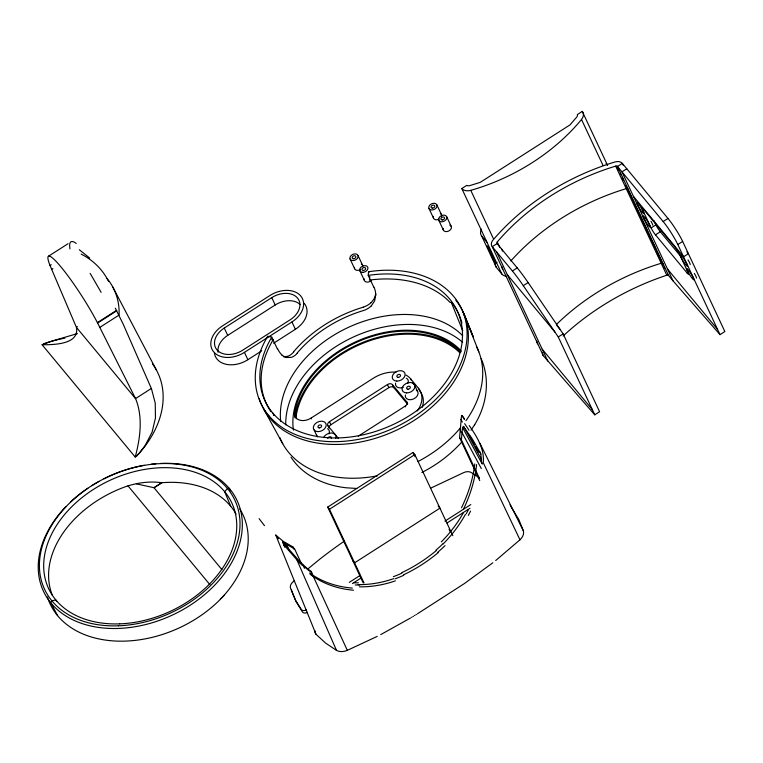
<?xml version="1.0" encoding="UTF-8"?>
<svg xmlns="http://www.w3.org/2000/svg" width="763" height="763" viewBox="0 0 763 763"><rect width="100%" height="100%" fill="white"/><g stroke="black" fill="none" stroke-linecap="round" stroke-linejoin="round"><path stroke-width="1.14" d="M375.701 295.119L374.69 300.775L371.171 306.116M460.251 429.979L461.272 432.335M479.498 478.506L461.357 439.774L462.512 427.967M464.486 418.696L461.567 415.32L459.574 437.628L479.727 480.652M368.214 275.405L368.539 271.742A110.94 79.133 -25.1 0 1 464.781 351.743A110.94 79.133 -25.1 0 1 324.876 441.319A110.94 79.133 -25.1 0 1 267.708 336.302L271.762 337.16A106.124 75.69 -25.1 0 0 326.459 437.609A106.124 75.69 -25.1 0 0 460.28 351.924A106.124 75.69 -25.1 0 0 368.214 275.405L373.756 287.069M375.806 294.06L374.08 298.924L371.114 302.73M135.223 457.037C140.239 438.277 143.12 417.275 135.661 398.791L76.434 327.365C79.695 344.523 53.572 344.809 42.089 344.733L135.223 457.037L139.276 453.165L145.113 445.563L152.104 432.106L155.461 417.895L155.232 403.141L151.484 388.777L123.205 324.18L115.318 308.176M470.561 511.124L468.329 515.454M468.482 509.522L466.26 513.785M474.538 424.829L474.729 424.552C486.727 405.048 490.475 380.117 481.205 358.744M471.019 430.198L474.729 424.552M47.411 596.914A106.21 75.585 -24.1 0 0 119.677 641.168A106.21 75.585 -24.1 0 0 220.526 599.117L224.112 595.283M221.442 598.182L220.288 598.831M461.701 442.111C450.494 454.624 436.827 464.886 421.863 472.488M221.547 598.058L221.613 597.992A106.191 75.747 -25.1 0 0 239.84 509.064M294.356 580.633L292.734 582.102A7.716 5.503 -25.1 0 0 290.493 588.12L296.092 601.625L302.529 612.069A3.853 2.747 -25.1 0 0 307.441 612.346M512.383 509.007L518.764 519.412L523.342 530.79A11.569 8.25 -25.1 0 1 519.965 539.803L495.692 560.538M282.51 542.016L300.002 561.835L307.737 569.045L319.754 559.212A370.227 264.065 -25.1 0 1 344.571 540.967M492.86 562.779L464.152 583.724L417.409 613.805M77.349 326.564L76.357 327.203L50.043 265.543L51.216 264.713M51.674 269.358L52.876 268.586M42.089 344.733L50.12 341.652L77.425 333.565M151.351 388.462L135.556 398.582L97.397 322.615L116.529 310.369M97.616 323.045L116.768 310.779M99.8 327.403L119.095 315.052A101.899 72.685 -25.1 0 0 106.954 278.39A125.418 86.438 -39.7 0 0 81.193 254.127M224.265 328.042L271.771 297.627A19.876 14.173 -25.1 0 1 297.56 298.085A19.876 14.173 -25.1 0 1 290.159 319.802L242.653 350.217A19.876 14.173 -25.1 0 1 216.864 349.759A19.876 14.173 -25.1 0 1 224.265 328.042L227.708 335.386A19.876 14.173 -25.1 0 0 218.084 352.277M227.708 335.386L275.214 304.971A19.876 14.173 -25.1 0 1 300.107 304.475M506.26 276.254A9.642 6.877 -25.1 0 1 501.854 274.041L461.806 188.537L466.746 185.371A3.853 2.747 -25.1 0 0 469.874 185.581L480.232 182.367L569.951 124.922L576.599 117.244A3.853 2.747 -25.1 0 0 577.333 114.564L582.283 111.398L607.558 165.361L606.041 163.54M244.437 352.363L291.943 321.948A23.729 16.929 -25.1 0 0 300.784 296.025A23.729 16.929 -25.1 0 0 269.988 295.481L222.481 325.896A23.729 16.929 -25.1 0 0 213.64 351.819A23.729 16.929 -25.1 0 0 244.437 352.363L247.88 359.707L261.728 350.837M273.602 343.236L295.376 329.292A23.729 16.929 -25.1 0 0 304.227 303.369M497.075 243.588L492.24 246.678L543.304 355.682L594.768 414.834L599.594 411.743L563.113 333.86L528.12 282.558A38.56 4.921 57.4 0 0 517.228 267.889L497.075 243.588A1.927 1.373 -25.1 0 1 497.257 241.947A188.432 134.402 -25.1 0 1 615.665 166.124A1.927 1.373 -25.1 0 1 617.496 166.477L663.161 221.547A19.275 2.461 57.4 0 1 677.811 244.541L720.014 334.642L724.85 331.543L682.647 241.442A19.275 2.461 57.4 0 0 667.997 218.456L622.331 163.387A7.716 5.503 -25.1 0 0 615.007 161.975A194.222 138.532 -25.1 0 0 492.955 240.116A7.716 5.503 -25.1 0 0 492.24 246.678L512.402 270.979A38.56 4.921 57.4 0 1 523.284 285.658L558.278 336.96L594.768 414.834M626.785 168.766L621.959 171.856L673.023 280.86L720.014 334.642M495.797 262.997L488.988 248.471L487.118 245.886L494.472 261.69L495.912 263.55L496.999 262.224M512.402 270.979L517.228 267.889M460.461 351.886A93.744 66.867 -25.1 0 0 365.487 338.667A93.744 66.867 -25.1 0 0 294.728 412.793A11.569 8.25 -25.1 0 0 299.468 420.089A11.569 8.25 -25.1 0 0 311.027 418.105L373.212 378.295A28.918 20.63 -25.1 0 1 396.026 372.163M523.284 285.658L528.12 282.558M328.987 427.919L328.033 425.888A3.853 2.747 -25.1 0 1 329.473 421.672L387.442 384.552A3.853 2.747 -25.1 0 1 392.449 384.638L406.717 401.843L407.7 403.951M329.006 427.728A3.853 2.747 -25.1 0 1 330.904 424.733L388.872 387.614A3.853 2.747 -25.1 0 1 393.88 387.699L407.394 403.999M651.087 227.956L642.494 209.606A5.78 0.734 57.4 0 1 643.447 209.157L675.102 247.336A5.78 0.734 57.4 0 1 679.499 254.232L688.092 272.582A5.78 0.734 57.4 0 1 687.139 273.03L655.484 234.851A5.78 0.734 57.4 0 1 651.087 227.956L655.922 224.866L654.005 220.784M663.161 221.547L667.997 218.456M655.484 234.851L660.31 231.761L681.416 257.207M358.295 436.14L405.277 406.059A3.853 2.747 -25.1 0 0 406.717 401.843M677.811 244.541L682.647 241.442M558.278 336.96L563.113 333.86M687.139 273.03L689.075 271.79M363.207 582.894L327.699 507.09L413.05 452.449L414.834 454.595L452.821 535.693M363.999 582.932L329.482 509.245L414.834 454.595M349.282 582.379L360.241 575.359M444.896 521.158L470.79 504.572M352.42 583.552L361.385 577.81M447.042 522.97L469.951 508.301M48.613 256.13L68.098 243.683M415.94 614.711L416.426 614.406M414.462 615.617L414.958 615.312M412.993 616.523L413.479 616.218M411.505 617.42L412.001 617.114M410.523 618.011L380.737 634.597M430.847 488.091L463.923 472.497A7.716 5.503 -25.1 0 1 471.124 472.459L479.002 477.514M377.218 636.39L347.318 650.343A11.569 8.25 -25.1 0 1 336.521 650.4L325.601 643.095L316.006 634.272L275.729 535.044L278.161 537.991M52.437 595.483A100.611 71.598 -24.1 0 1 124.359 487.118C136.243 482.845 149.233 480.938 161.794 482.731A100.411 71.617 -25.1 0 1 236.034 513.966M287.327 356.369L283.588 356.874M463.265 426.288L472.049 438.544L480.948 453.985M358.429 582.827L354.003 582.818M359.707 585.002L355.224 584.973M356.741 488.463L346.488 487.815C325 485.554 303.016 475.807 291.008 457.151M136.339 483.847L154.002 487.719L221.957 569.665M272.048 339.726L273.059 339.926L277.312 348.815M272.048 339.707L273.059 339.926A106.124 75.69 -25.1 0 0 271.046 411.801M302.091 564.935L294.652 549.045L292.868 546.899L283.321 541.377L275.805 535.13M294.652 549.045L283.55 542.541M307.737 569.045L311.085 571.249L311.962 573.166M79.323 249.749L89.643 258.008M281.9 355.176L286.077 357.513L291.065 357.399A15.107 8.355 -66.5 0 0 297.246 353.288M277.389 536.723L278.237 538.716M283.521 544.458L299.601 562.941L311.562 572.641L347.318 650.343M686.872 251.876L688.388 253.707L683.553 256.797L633.433 196.358M667.472 269.015L717.592 329.454M623.333 165.533L622.331 163.387L617.496 166.477L668.56 275.481L673.023 280.86M556.818 325.429L559.861 329.091M481.567 229.119A9.642 6.877 -25.1 0 0 481.653 235.958L487.08 242.5M507.252 274.566L555.025 332.182M481.653 235.958L496.436 267.498L501.854 274.041M542.216 349.216L592.336 409.655M459.574 437.628L461.357 439.774M406.135 375.119A28.918 20.63 -25.1 0 1 410.742 378.953L418.477 388.281L419.908 391.343A28.918 20.63 -25.1 0 1 422.292 407.27M412.878 382.864L414.29 384.562M438.143 506.031L439.927 508.177L354.576 562.827L352.792 560.671M328.033 425.888L338.543 438.563M327.699 507.09L329.482 509.245M127.965 485.84L209.911 584.668M469.207 425.563C476.837 436.522 484.6 448.701 483.265 462.702L519.965 539.803M282.73 443.713L263.473 408.682M462.311 415.711L464.39 419.583M510.065 504.81L512.145 508.692M460.89 419.326L462.349 422.053M469.674 435.702L474.548 444.8M475.53 446.622L478.458 452.087M463.799 426.584L481.634 459.87M462.616 427.509L481.882 463.446M462.016 432.535L481.329 468.587M112.466 286.43L156.529 370.293M106.954 278.39L108.613 281.537M56.662 601.587L55.756 599.871L51.96 600.882A1.85 1.268 -39.7 0 0 50.987 603.085L57.578 615.646M479.86 443.169L523.342 530.79M479.956 451.982C481.93 455.797 480.576 460.394 482.254 464.133M616.981 166.191L618.965 170.416M620.281 173.23L620.939 174.641M622.255 177.455L623.571 180.268M625.994 185.419L627.3 188.223M628.178 190.082L631.669 197.55M632.107 198.485L636.476 207.813M636.914 208.747L638.669 212.476M639.098 213.411L642.599 220.879M643.037 221.804L644.783 225.543M645.221 226.477L653.967 245.133M654.396 246.067L656.151 249.797M656.59 250.731L660.081 258.199M660.52 259.134L660.882 259.897M661.235 260.669L661.597 261.432M661.96 262.205L662.322 262.968M662.675 263.74L663.4 265.276M664.115 266.812L664.84 268.347M615.665 166.124L666.786 275.243A1.936 1.249 -26.4 0 1 668.56 275.481M582.283 111.398A9.642 6.877 -25.1 0 1 581.501 119.467L603.028 165.418M501.529 248.957L502.54 251.103M497.257 241.947L499.889 247.574M493.308 238.457L470.781 190.359A9.642 6.877 -25.1 0 1 461.806 188.537M496.703 252.057L547.767 361.061M446.679 216.702A4.34 3.09 -25.1 0 1 441.758 221.804A4.34 3.09 -25.1 0 1 439.698 216.854A4.34 3.09 -25.1 0 1 446.679 216.702L451.267 226.497M436.875 204.875A4.34 3.09 -25.1 0 1 431.953 209.978A4.34 3.09 -25.1 0 1 429.893 205.028A4.34 3.09 -25.1 0 1 436.875 204.875L441.462 214.661M438.744 220.211L443.332 229.997M428.94 208.375L433.527 218.17M368.539 271.742L368.939 272.61M358 255.462A4.34 3.09 -25.1 0 1 353.078 260.565A4.34 3.09 -25.1 0 1 351.018 255.624A4.34 3.09 -25.1 0 1 358 255.462L362.587 265.257M414.128 384.094L417.332 390.933M410.742 378.953L411.371 380.298M359.84 270.731L364.428 280.517M350.064 258.972L354.652 268.757M405.277 406.059L405.63 406.822M392.449 384.638L393.88 387.699M387.442 384.552L388.872 387.614M413.05 452.449L415.053 456.732M449.054 529.312L450.046 531.43M291.943 321.948L295.376 329.292M271.771 297.627L275.214 304.971M329.473 421.672L330.904 424.733M311.027 418.105L311.39 418.877M271.762 337.16L273.059 339.926M314.137 430.008L317.341 436.846A6.753 4.816 -25.1 0 1 316.54 434.71M267.708 336.302L268.032 336.998M294.728 412.793L296.168 415.854A11.569 8.25 -25.1 0 0 296.311 418.753M272.534 412.697L273.106 413.908M273.507 414.776L273.831 415.463A106.124 75.69 -25.1 0 1 273.469 415.015M268.509 415.272L269.816 418.067M292.868 546.899L293.86 549.017M297.036 560.223L336.521 650.4M303.149 565.192L304.504 568.282M230.416 490.8L229.568 488.74A1.85 1.268 -39.7 0 0 227.46 488.52L224.684 491.715L230.703 506.212M464.419 315.109L478.821 351.867M286.831 544.696L288.939 549.894M285.047 542.55L286.316 545.659M283.254 542.35L285.028 546.737M282.815 542.464L284.704 547.138M462.769 330.856L451.105 301.948A106.124 75.69 -25.1 0 1 461.949 323.111M292 591.716L295.434 600.138L301.385 609.618A3.853 2.747 -25.1 0 0 306.297 609.895M291.847 591.258L291.638 590.562A7.716 5.503 -25.1 0 1 291.456 589.494M462.588 428.138A15.432 4.387 77.8 0 1 462.683 427.681M462.931 428.129A8.088 2.365 77 0 1 463.332 426.479M282.663 541.864A15.432 0.839 38.6 0 1 282.901 541.997M283.254 542.627A8.326 0.715 44.9 0 1 282.787 541.911M352.344 588.073A114.259 90.406 -40.2 0 1 309.587 572.975M474.805 463.952A114.259 77.597 -53 0 1 461.501 507.767M463.399 512.717A111.093 89.433 -42.7 0 1 441.338 541.873M443.131 543.58A111.236 89.481 -40.6 0 1 436.026 550.056M436.398 550.495A113.077 77.931 -39.7 0 1 401.863 572.603M402.006 573.118A111.236 89.891 -45.3 0 1 393.346 576.685M393.708 578.65A111.093 93.944 -49 0 1 358.124 584.639M316.006 634.272A7.716 5.503 -25.1 0 1 314.985 630.858M264.503 525.678A106.229 6.886 48.2 0 1 259.115 518.63M353.536 590.209A114.202 90.139 -40.1 0 1 310.112 574.253M476.608 464.572A114.202 77.197 -53.2 0 1 463.379 509.379M465.42 514.386A111.169 89.252 -42.7 0 1 443.169 543.924M445.001 545.659A111.264 89.424 -40.6 0 1 437.838 552.202M438.2 552.622A113.077 77.931 -39.7 0 1 403.627 574.758M403.761 575.273A111.264 89.834 -45.3 0 1 395.024 578.859M395.387 580.853A111.169 93.839 -48.9 0 1 359.383 586.823M464.629 423.656A106.229 28.46 65.2 0 1 468.987 430.237M511.582 508.072A7.716 5.503 -25.1 0 1 511.973 508.473M293.431 430.122A94.908 67.697 -25.1 0 1 354.642 342.31A94.908 67.697 -25.1 0 1 461.396 351.228M285.734 424.857A102.385 73.029 -25.1 0 1 352.697 337.332A102.385 73.029 -25.1 0 1 462.655 342.31M476.465 346.64A108.394 77.311 -25.1 0 1 465.983 420.671M460.614 427.661A108.394 77.311 -25.1 0 1 418.067 461.501M377.494 475.807A108.394 77.311 -25.1 0 1 279.821 437.571M293.745 351.981A16.166 8.889 -66.3 0 1 287.317 356.455M293.66 351.743A109.309 77.96 -25.1 0 1 363.217 307.203M370.971 302.673A16.166 10.253 -9.7 0 1 363.188 307.165M281.976 355.014A38.16 20.916 -77.3 0 1 277.513 348.519M297.16 353.059A104.493 74.536 -25.1 0 1 363.655 310.484A15.107 9.642 -9.6 0 0 371.028 306.068M373.918 287.031A38.16 26.047 1.1 0 1 375.739 295.119M369.34 280.088A106.114 74.707 -21.3 0 1 450.18 302.539M280.717 421.51A103.558 73.858 -25.1 0 1 347.585 327.747A103.558 73.858 -25.1 0 1 462.702 335.739M455.797 300.202A110.94 79.133 -25.1 0 1 399.726 428.606A110.94 79.133 -25.1 0 1 259.248 398.658M294.804 417.714A94.908 67.697 -25.1 0 1 363.76 342.043A94.908 67.697 -25.1 0 1 460.814 352.172M418.477 388.281A28.918 20.63 -25.1 0 1 417.294 410.971M296.168 415.854A93.744 66.867 -25.1 0 1 364.981 342.463A93.744 66.867 -25.1 0 1 459.793 352.744M406.441 378.21A6.753 4.816 -25.1 0 1 407.862 383.36M403.331 387.327A6.753 4.816 -25.1 0 1 395.539 383.14M416.255 390.036A6.753 4.816 -25.1 0 1 413.622 398.954A6.753 4.816 -25.1 0 1 405.353 394.967M327.537 428.73A6.753 4.816 -25.1 0 1 328.948 433.88M323.607 437.581A6.753 4.816 -25.1 0 1 331.676 433.022A6.753 4.816 -25.1 0 1 335.777 438.334M327.775 438.353A1.927 1.373 -25.1 0 1 330.093 436.741A1.927 1.373 -25.1 0 1 331.295 438.41M160.478 463.456A106.896 76.243 -25.1 0 1 234.909 556.237A106.896 76.243 -25.1 0 1 85.303 624.573A106.896 76.243 -25.1 0 1 65.847 506.68M70.511 502.064A106.896 76.243 -25.1 0 1 87.85 488.244M91.722 485.716A106.896 76.243 -25.1 0 1 99.056 481.386M103.93 478.811A106.896 76.243 -25.1 0 1 144.293 465.287M151.236 464.247A106.896 76.243 -25.1 0 1 155.871 463.761M247.88 359.707A23.729 16.929 -25.1 0 1 214.432 353.403M563.17 335.958A187.679 120.764 -26.4 0 1 666.776 275.233M543.313 355.672A7.744 4.988 -26.4 0 1 542.531 352.84M537.753 343.836A7.716 5.503 -25.1 0 1 536.837 341.175M502.788 269.186A7.716 5.503 -25.1 0 1 501.873 266.525M510.905 260.889A188.432 134.402 -25.1 0 1 626.213 188.642A1.927 1.373 -25.1 0 1 628.044 188.995M556.38 324.513A188.432 134.402 -25.1 0 1 661.178 263.283A1.927 1.373 -25.1 0 1 663.009 263.636M688.016 259.916A6.753 0.858 57.4 0 1 690.21 264.608M694.32 273.383A6.753 0.858 57.4 0 1 696.514 278.066M650.963 221.26A6.753 0.858 57.4 0 1 652.804 225.19M660.31 231.761A5.78 0.734 57.4 0 1 655.922 224.866M496.436 267.498A9.642 6.877 -25.1 0 1 495.301 263.712M581.501 119.467A167.984 119.82 -25.1 0 1 470.828 190.33M371.123 280.641A4.34 3.09 -25.1 0 1 366.297 281.995A4.34 3.09 -25.1 0 1 364.342 278.934M449.76 225.133A4.34 3.09 -25.1 0 1 450.952 229.024A4.34 3.09 -25.1 0 1 445.878 231.58A4.34 3.09 -25.1 0 1 443.246 228.414M440.404 213.506A4.34 3.09 -25.1 0 1 441.548 216.244M439.23 219A4.34 3.09 -25.1 0 1 434.796 219.439A4.34 3.09 -25.1 0 1 433.508 216.349M361.309 263.988A4.34 3.09 -25.1 0 1 362.721 266.602M360.622 269.425A4.34 3.09 -25.1 0 1 356.273 270.169A4.34 3.09 -25.1 0 1 354.518 267.412M152.447 363.856A106.2 75.747 -25.1 0 1 136.548 456.198M43.415 343.884A106.2 75.747 -25.1 0 1 64.931 338.152M50.015 265.476A52.094 6.657 57.4 0 1 61.05 267.021A52.094 6.657 57.4 0 1 97.397 322.615M69.967 248.91A52.008 9.709 60.7 0 1 76.252 243.435M90.12 273.373A52.008 1.421 60 0 1 101.107 292.343M369.654 276.568L369.511 278.171L369.664 276.587M161.794 482.731L154.002 487.719L161.794 482.721M470.533 329.912L462.941 311.657L473.26 336.922L470.533 329.912M396.798 381.09A6.753 4.816 -25.1 0 0 404.962 373.441A6.753 4.816 -25.1 0 0 394.29 373.097A6.753 4.816 -25.1 0 0 396.798 381.09M398.143 377.361A1.927 1.373 -25.1 0 0 400.47 375.177A1.927 1.373 -25.1 0 0 397.428 375.081A1.927 1.373 -25.1 0 0 398.143 377.361M406.603 392.916A6.753 4.816 -25.1 0 0 414.767 385.267A6.753 4.816 -25.1 0 0 404.094 384.924A6.753 4.816 -25.1 0 0 406.603 392.916M407.947 389.197A1.927 1.373 -25.1 0 0 410.284 387.013A1.927 1.373 -25.1 0 0 407.232 386.908A1.927 1.373 -25.1 0 0 407.947 389.197M317.894 431.61A6.753 4.816 -25.1 0 0 326.049 423.961A6.753 4.816 -25.1 0 0 315.377 423.618A6.753 4.816 -25.1 0 0 317.894 431.61M319.239 427.89A1.927 1.373 -25.1 0 0 321.566 425.706A1.927 1.373 -25.1 0 0 318.514 425.601A1.927 1.373 -25.1 0 0 319.239 427.89M119.696 623.857A101.117 72.123 -25.1 0 0 232.181 503.761A101.117 72.123 -25.1 0 0 68.784 509.77A101.117 72.123 -25.1 0 0 119.696 623.857M118.389 625.803A105.056 74.927 -25.1 0 0 235.252 501.033A105.056 74.927 -25.1 0 0 65.494 507.271A105.056 74.927 -25.1 0 0 118.389 625.803M681.502 258.19A6.753 0.858 57.4 0 0 687.616 266.411A6.753 0.858 57.4 0 0 682.866 257.551A6.753 0.858 57.4 0 0 681.502 258.19M687.806 271.647A6.753 0.858 57.4 0 0 693.92 279.868A6.753 0.858 57.4 0 0 689.17 271.018A6.753 0.858 57.4 0 0 687.806 271.647M637.801 205.495A6.753 0.858 57.4 0 0 643.924 213.716A6.753 0.858 57.4 0 0 639.165 204.865A6.753 0.858 57.4 0 0 637.801 205.495M644.106 218.962A6.753 0.858 57.4 0 0 650.229 227.174A6.753 0.858 57.4 0 0 645.479 218.323A6.753 0.858 57.4 0 0 644.106 218.962M362.854 272.334A4.34 3.09 -25.1 0 0 367.776 267.222A4.34 3.09 -25.1 0 0 360.794 267.384A4.34 3.09 -25.1 0 0 362.854 272.334M363.388 270.464A1.927 1.373 -25.1 0 0 365.572 268.204A1.927 1.373 -25.1 0 0 362.473 268.271A1.927 1.373 -25.1 0 0 363.388 270.464M442.292 219.944A1.927 1.373 -25.1 0 0 444.476 217.674A1.927 1.373 -25.1 0 0 441.376 217.741A1.927 1.373 -25.1 0 0 442.292 219.944M432.487 208.118A1.927 1.373 -25.1 0 0 434.672 205.848A1.927 1.373 -25.1 0 0 431.562 205.915A1.927 1.373 -25.1 0 0 432.487 208.118M353.612 258.705A1.927 1.373 -25.1 0 0 355.796 256.435A1.927 1.373 -25.1 0 0 352.687 256.511A1.927 1.373 -25.1 0 0 353.612 258.705"/></g></svg>
